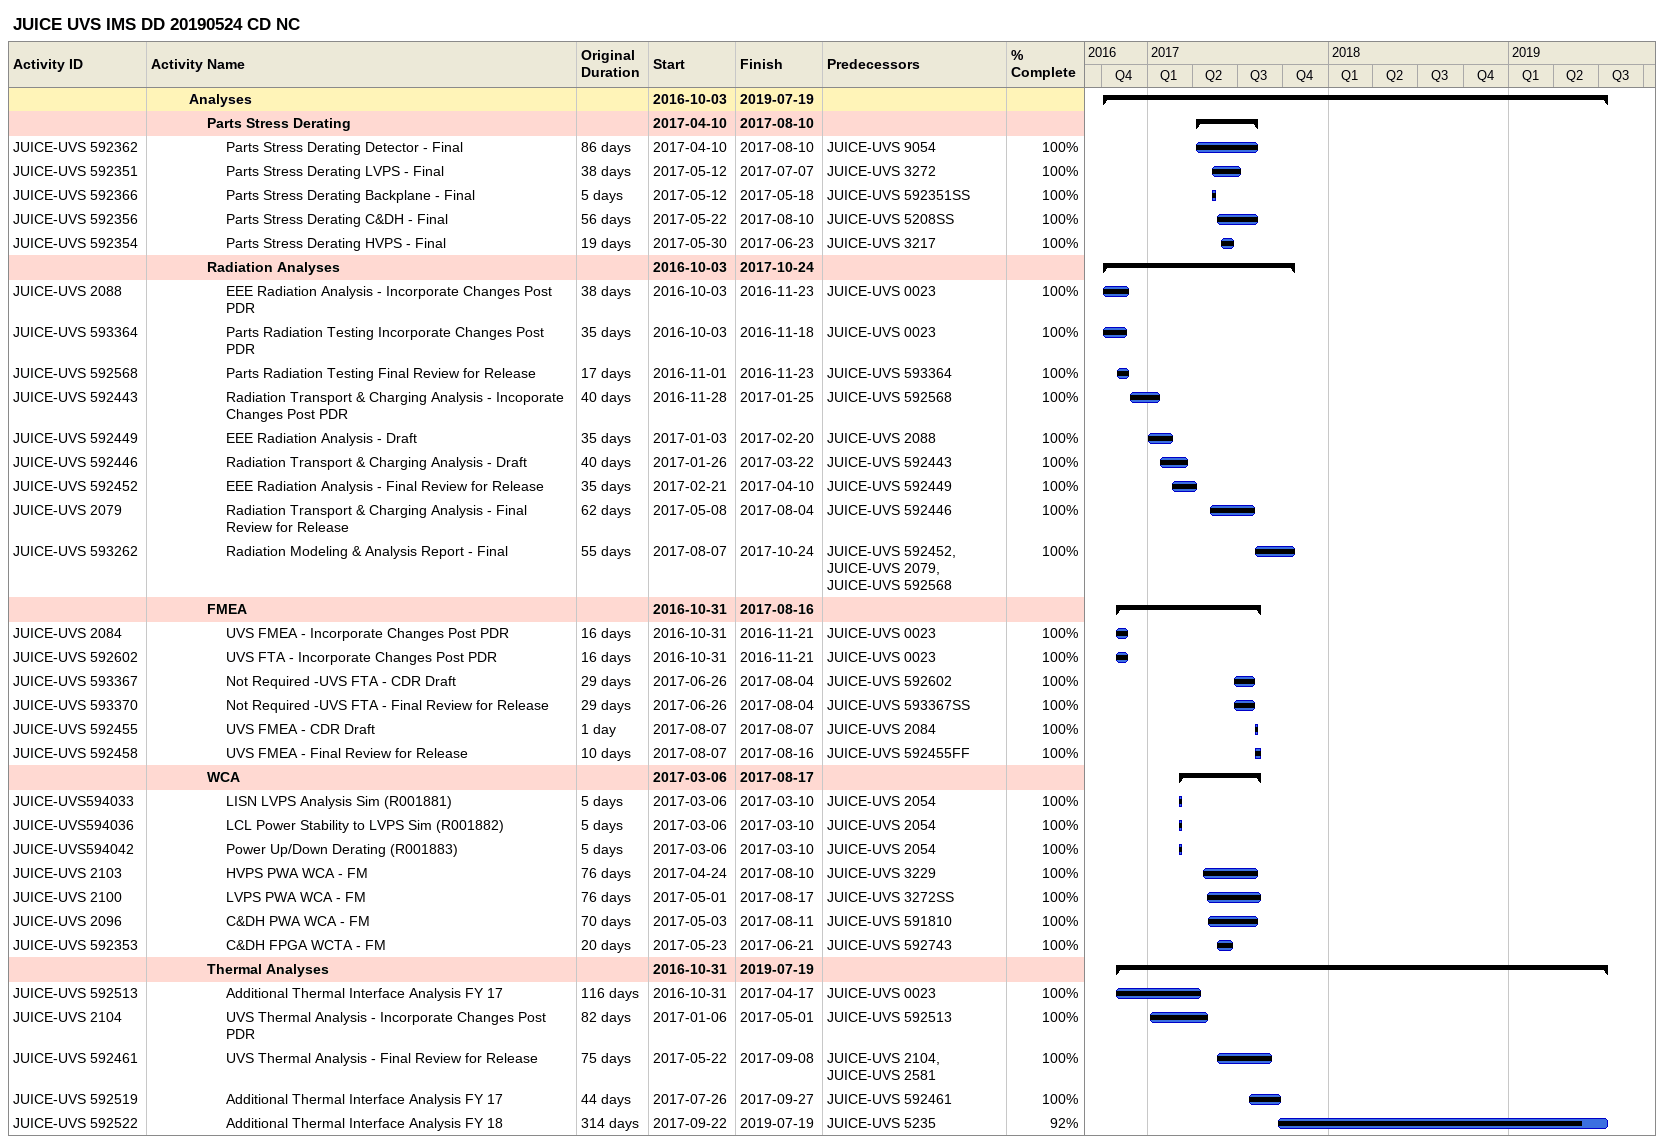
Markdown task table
JUICE UVS IMS DD 20190524 CD NC

| ID | Level | Task | Original duration | Start | Finish | Predecessors | % complete |
|---|---|---|---|---|---|---|---|
|  | 3 | **Analyses** |  | 2016-10-03 | 2019-07-19 |  |  |
|  | 4 | **Parts Stress Derating** |  | 2017-04-10 | 2017-08-10 |  |  |
| JUICE-UVS 592362 | 5 | Parts Stress Derating Detector - Final | 86d | 2017-04-10 | 2017-08-10 | JUICE-UVS 9054 | 100 |
| JUICE-UVS 592351 | 5 | Parts Stress Derating LVPS - Final | 38d | 2017-05-12 | 2017-07-07 | JUICE-UVS 3272 | 100 |
| JUICE-UVS 592366 | 5 | Parts Stress Derating Backplane - Final | 5d | 2017-05-12 | 2017-05-18 | JUICE-UVS 592351SS | 100 |
| JUICE-UVS 592356 | 5 | Parts Stress Derating C&DH - Final | 56d | 2017-05-22 | 2017-08-10 | JUICE-UVS 5208SS | 100 |
| JUICE-UVS 592354 | 5 | Parts Stress Derating HVPS - Final | 19d | 2017-05-30 | 2017-06-23 | JUICE-UVS 3217 | 100 |
|  | 4 | **Radiation Analyses** |  | 2016-10-03 | 2017-10-24 |  |  |
| JUICE-UVS 2088 | 5 | EEE Radiation Analysis - Incorporate Changes Post PDR | 38d | 2016-10-03 | 2016-11-23 | JUICE-UVS 0023 | 100 |
| JUICE-UVS 593364 | 5 | Parts Radiation Testing Incorporate Changes Post PDR | 35d | 2016-10-03 | 2016-11-18 | JUICE-UVS 0023 | 100 |
| JUICE-UVS 592568 | 5 | Parts Radiation Testing Final Review for Release | 17d | 2016-11-01 | 2016-11-23 | JUICE-UVS 593364 | 100 |
| JUICE-UVS 592443 | 5 | Radiation Transport & Charging Analysis - Incoporate Changes Post PDR | 40d | 2016-11-28 | 2017-01-25 | JUICE-UVS 592568 | 100 |
| JUICE-UVS 592449 | 5 | EEE Radiation Analysis - Draft | 35d | 2017-01-03 | 2017-02-20 | JUICE-UVS 2088 | 100 |
| JUICE-UVS 592446 | 5 | Radiation Transport & Charging Analysis - Draft | 40d | 2017-01-26 | 2017-03-22 | JUICE-UVS 592443 | 100 |
| JUICE-UVS 592452 | 5 | EEE Radiation Analysis - Final Review for Release | 35d | 2017-02-21 | 2017-04-10 | JUICE-UVS 592449 | 100 |
| JUICE-UVS 2079 | 5 | Radiation Transport & Charging Analysis - Final Review for Release | 62d | 2017-05-08 | 2017-08-04 | JUICE-UVS 592446 | 100 |
| JUICE-UVS 593262 | 5 | Radiation Modeling & Analysis Report - Final | 55d | 2017-08-07 | 2017-10-24 | JUICE-UVS 592452, JUICE-UVS 2079, JUICE-UVS 592568 | 100 |
|  | 4 | **FMEA** |  | 2016-10-31 | 2017-08-16 |  |  |
| JUICE-UVS 2084 | 5 | UVS FMEA - Incorporate Changes Post PDR | 16d | 2016-10-31 | 2016-11-21 | JUICE-UVS 0023 | 100 |
| JUICE-UVS 592602 | 5 | UVS FTA - Incorporate Changes Post PDR | 16d | 2016-10-31 | 2016-11-21 | JUICE-UVS 0023 | 100 |
| JUICE-UVS 593367 | 5 | Not Required -UVS FTA - CDR Draft | 29d | 2017-06-26 | 2017-08-04 | JUICE-UVS 592602 | 100 |
| JUICE-UVS 593370 | 5 | Not Required -UVS FTA - Final Review for Release | 29d | 2017-06-26 | 2017-08-04 | JUICE-UVS 593367SS | 100 |
| JUICE-UVS 592455 | 5 | UVS FMEA - CDR Draft | 1d | 2017-08-07 | 2017-08-07 | JUICE-UVS 2084 | 100 |
| JUICE-UVS 592458 | 5 | UVS FMEA - Final Review for Release | 10d | 2017-08-07 | 2017-08-16 | JUICE-UVS 592455FF | 100 |
|  | 4 | **WCA** |  | 2017-03-06 | 2017-08-17 |  |  |
| JUICE-UVS594033 | 5 | LISN LVPS Analysis Sim (R001881) | 5d | 2017-03-06 | 2017-03-10 | JUICE-UVS 2054 | 100 |
| JUICE-UVS594036 | 5 | LCL Power Stability to LVPS Sim (R001882) | 5d | 2017-03-06 | 2017-03-10 | JUICE-UVS 2054 | 100 |
| JUICE-UVS594042 | 5 | Power Up/Down Derating (R001883) | 5d | 2017-03-06 | 2017-03-10 | JUICE-UVS 2054 | 100 |
| JUICE-UVS 2103 | 5 | HVPS PWA WCA - FM | 76d | 2017-04-24 | 2017-08-10 | JUICE-UVS 3229 | 100 |
| JUICE-UVS 2100 | 5 | LVPS PWA WCA - FM | 76d | 2017-05-01 | 2017-08-17 | JUICE-UVS 3272SS | 100 |
| JUICE-UVS 2096 | 5 | C&DH PWA WCA - FM | 70d | 2017-05-03 | 2017-08-11 | JUICE-UVS 591810 | 100 |
| JUICE-UVS 592353 | 5 | C&DH FPGA WCTA - FM | 20d | 2017-05-23 | 2017-06-21 | JUICE-UVS 592743 | 100 |
|  | 4 | **Thermal Analyses** |  | 2016-10-31 | 2019-07-19 |  |  |
| JUICE-UVS 592513 | 5 | Additional Thermal Interface Analysis FY 17 | 116d | 2016-10-31 | 2017-04-17 | JUICE-UVS 0023 | 100 |
| JUICE-UVS 2104 | 5 | UVS Thermal Analysis - Incorporate Changes Post PDR | 82d | 2017-01-06 | 2017-05-01 | JUICE-UVS 592513 | 100 |
| JUICE-UVS 592461 | 5 | UVS Thermal Analysis - Final Review for Release | 75d | 2017-05-22 | 2017-09-08 | JUICE-UVS 2104, JUICE-UVS 2581 | 100 |
| JUICE-UVS 592519 | 5 | Additional Thermal Interface Analysis FY 17 | 44d | 2017-07-26 | 2017-09-27 | JUICE-UVS 592461 | 100 |
| JUICE-UVS 592522 | 5 | Additional Thermal Interface Analysis FY 18 | 314d | 2017-09-22 | 2019-07-19 | JUICE-UVS 5235 | 92 |
